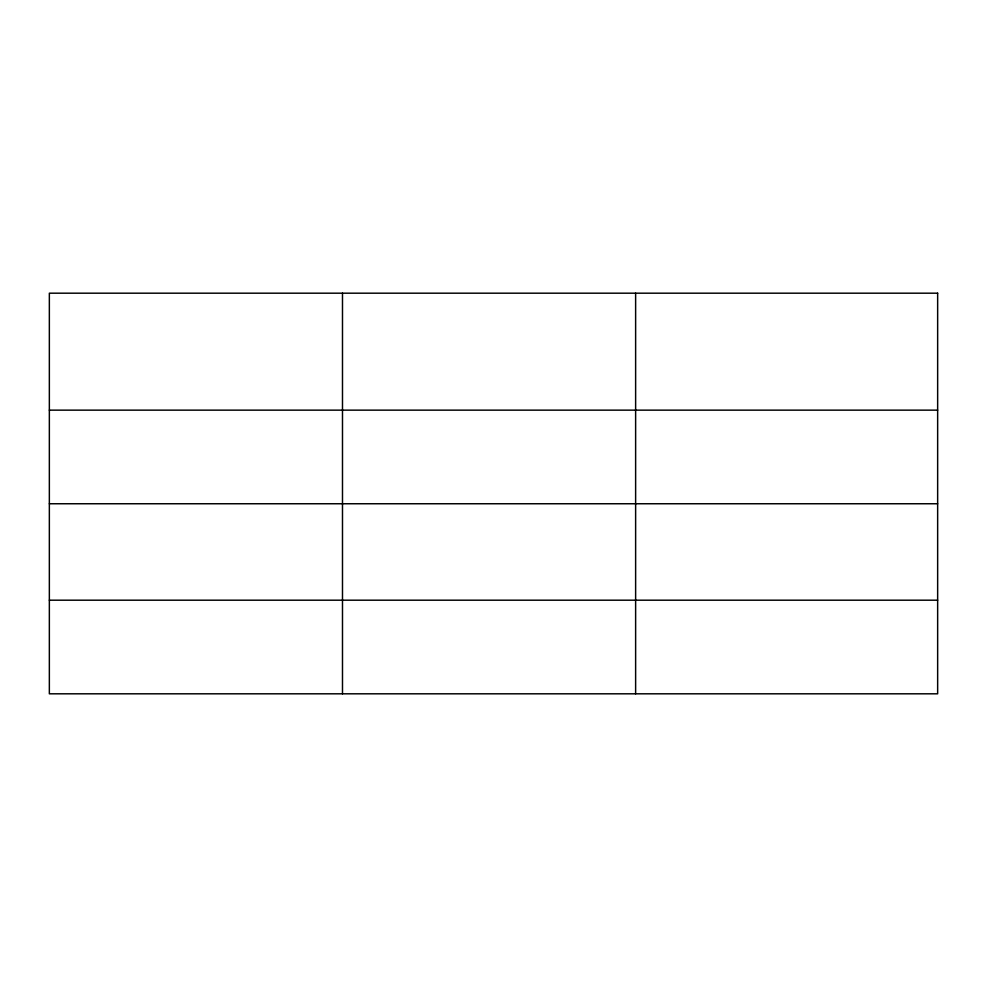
<?xml version="1.0" encoding="UTF-8"?>
<svg xmlns="http://www.w3.org/2000/svg" width="987" height="987" viewBox="0 0 987 987"><rect width="100%" height="100%" fill="white"/><g stroke="black" fill="none" stroke-linecap="round" stroke-linejoin="round"><path stroke-width="1.48" d="M49.35 410.148L937.65 410.148M49.35 503.752L937.65 503.752M49.35 600.195L937.65 600.195M635.628 293.188L635.628 693.812M342.489 293.188L342.489 693.812M937.65 293.188L49.35 293.188L49.35 693.812L937.65 693.812L937.65 293.188"/></g></svg>
